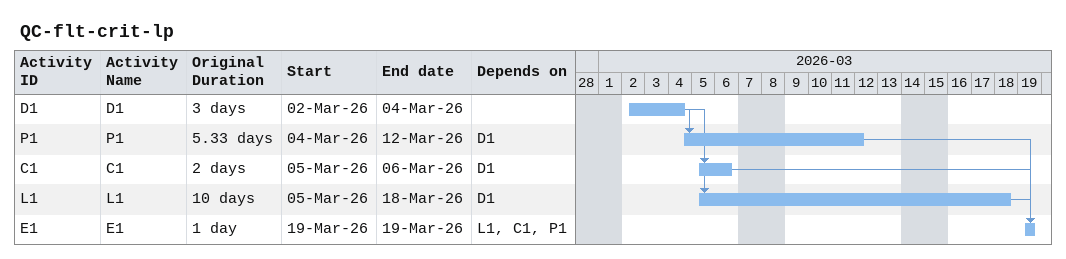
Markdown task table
QC-flt-crit-lp

| ID | Task | Original duration | Start | Finish | Predecessors |
|---|---|---|---|---|---|
| D1 | D1 | 3d | 2026-03-02 | 2026-03-04 |  |
| P1 | P1 | 5.33d | 2026-03-04 | 2026-03-12 | D1 |
| C1 | C1 | 2d | 2026-03-05 | 2026-03-06 | D1 |
| L1 | L1 | 10d | 2026-03-05 | 2026-03-18 | D1 |
| E1 | E1 | 1d | 2026-03-19 | 2026-03-19 | L1, C1, P1 |
